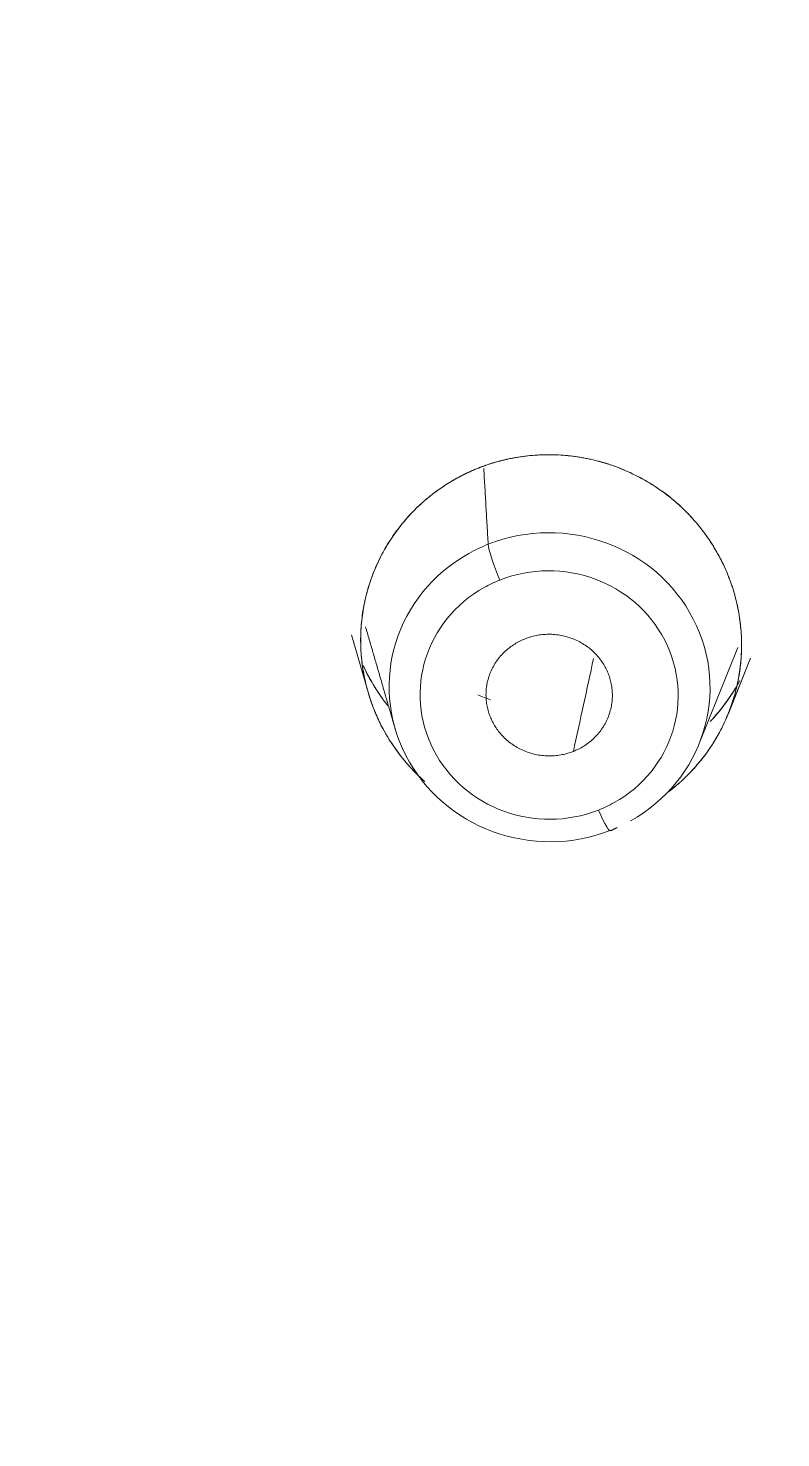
# Model space of a CAD drawing. Extents: x 6453 to 7582, y 0 to 827.
# Drawn here: x 6943.08 to 6950.23, y 513.7 to 527.08 of the extents above; entities that cross this region are included whole.
import ezdxf

# ---------------------------------------------------------------- set-up
doc = ezdxf.new("R2010")
doc.units = 0
doc.header["$LTSCALE"] = 30
doc.header["$MEASUREMENT"] = 0
doc.linetypes.add('HIDDEN2', pattern=[4.7625, 3.175, -1.5875])
doc.layers.add('1', color=7, linetype='CONTINUOUS')
doc.layers.add('2', color=1, linetype='HIDDEN2')

msp = doc.modelspace()

# ---------------------------------------------------------------- linework, layer by layer
at = {"layer": '1', "color": 7, "linetype": 'Continuous', "lineweight": 18}
for p, q in [((6946.154, 521.322), (6946.313, 520.775)), ((6946.154, 521.322), (6946.313, 520.775)), ((6949.458, 520.29), (6949.823, 521.201)), ((6949.726, 520.554), (6949.944, 521.099)), ((6949.734, 520.574), (6949.944, 521.099))]:
    msp.add_line(p, q, dxfattribs=at)
for centre, major_axis, ratio, start_param, end_param in [((6959.952, 496.519), (-59.628, 0), 0.953717, 3.141593, 6.283185), ((6959.952, 496.519), (-59.628, 0), 0.953717, 3.141593, 6.274276), ((6948.036, 520.823), (-1.522, 0.075), 0.962832, 2.14646, 5.152503), ((6948.036, 520.823), (-1.522, 0.075), 0.962832, 5.288052, 8.294096)]:
    msp.add_ellipse(centre, major_axis=major_axis, ratio=ratio, start_param=start_param, end_param=end_param, dxfattribs=at)
at = {"layer": '1', "color": 7, "linetype": 'Continuous', "lineweight": 13}
for centre, major_axis, ratio, start_param, end_param in [((6948.036, 520.823), (-1.522, 0.075), 0.962832, 5.152503, 5.288052), ((6947.568, 521.922), (-0.11, 0.279), 0.115075, 0.336656, 1.819344), ((6948.032, 520.749), (-1.224, 0.061), 0.962832, 2.14646, 5.152503), ((6948.032, 520.749), (-1.224, 0.061), 0.962832, 5.152503, 5.288052), ((6948.032, 520.749), (-1.224, 0.061), 0.962832, 5.288052, 8.294096), ((6948.032, 520.749), (-1.224, 0.061), 0.962832, 2.01091, 2.14646), ((6948.505, 519.738), (0.11, -0.279), 0.115075, 4.960937, 6.443625)]:
    msp.add_ellipse(centre, major_axis=major_axis, ratio=ratio, start_param=start_param, end_param=end_param, dxfattribs=at)
at = {"layer": '1', "color": 7, "linetype": 'Continuous', "lineweight": 18}
for points, knots in [([(6962.419, 439.668), (6962.999, 439.691), (6964.676, 439.78), (6967.443, 440.04), (6970.703, 440.52), (6973.93, 441.172), (6977.115, 441.992), (6980.248, 442.979), (6983.318, 444.129), (6986.318, 445.439), (6989.237, 446.905), (6992.067, 448.523), (6994.799, 450.287), (6997.425, 452.192), (6999.937, 454.232), (7002.327, 456.402), (7004.588, 458.694), (7006.713, 461.101), (7008.695, 463.617), (7010.529, 466.233), (7012.208, 468.942), (7013.729, 471.735), (7015.085, 474.604), (7016.274, 477.54), (7017.291, 480.534), (7018.133, 483.576), (7018.799, 486.659), (7019.284, 489.772), (7019.59, 492.905), (7019.713, 496.05), (7019.655, 499.196), (7019.414, 502.335), (7018.993, 505.456), (7018.391, 508.55), (7017.612, 511.608), (7016.657, 514.62), (7015.53, 517.578), (7014.233, 520.471), (7012.77, 523.292), (7011.147, 526.031), (7009.368, 528.681), (7007.439, 531.234), (7005.364, 533.681), (7003.152, 536.015), (7000.807, 538.229), (6998.339, 540.316), (6995.753, 542.27), (6993.058, 544.085), (6990.263, 545.755), (6987.375, 547.276), (6984.403, 548.643), (6981.357, 549.85), (6978.245, 550.896), (6975.078, 551.776), (6971.865, 552.489), (6968.616, 553.031), (6965.34, 553.401), (6962.047, 553.598), (6958.749, 553.622), (6955.453, 553.471), (6952.172, 553.148), (6948.914, 552.652), (6945.69, 551.986), (6942.51, 551.151), (6939.382, 550.149), (6936.317, 548.985), (6933.324, 547.661), (6930.413, 546.181), (6927.591, 544.551), (6924.868, 542.774), (6922.252, 540.857), (6919.75, 538.805), (6917.371, 536.624), (6915.122, 534.322), (6913.01, 531.904), (6911.04, 529.379), (6909.22, 526.755), (6907.554, 524.038), (6906.048, 521.238), (6904.706, 518.363), (6903.532, 515.422), (6902.531, 512.423), (6901.704, 509.377), (6901.055, 506.291), (6900.585, 503.176), (6900.295, 500.041), (6900.188, 496.896), (6900.263, 493.75), (6900.519, 490.612), (6900.956, 487.493), (6901.573, 484.402), (6902.368, 481.348), (6903.339, 478.34), (6904.481, 475.388), (6905.793, 472.5), (6907.27, 469.686), (6908.907, 466.954), (6910.699, 464.313), (6912.642, 461.769), (6914.729, 459.332), (6916.953, 457.008), (6919.309, 454.805), (6921.788, 452.73), (6924.384, 450.788), (6927.088, 448.985), (6929.892, 447.328), (6932.788, 445.82), (6935.766, 444.468), (6938.818, 443.274), (6941.935, 442.243), (6945.107, 441.377), (6948.323, 440.68), (6951.575, 440.153), (6954.634, 439.822), (6956.606, 439.702), (6957.484, 439.668)], [0, 0, 0, 0, 0.004702, 0.013606, 0.022511, 0.031416, 0.040321, 0.049226, 0.058131, 0.067035, 0.07594, 0.084844, 0.093748, 0.102652, 0.111556, 0.120459, 0.129362, 0.138265, 0.147168, 0.15607, 0.164972, 0.173874, 0.182775, 0.191676, 0.200577, 0.209478, 0.218378, 0.227279, 0.236179, 0.245079, 0.253978, 0.262878, 0.271778, 0.280678, 0.289578, 0.298478, 0.307379, 0.316279, 0.32518, 0.334081, 0.342982, 0.351884, 0.360785, 0.369687, 0.37859, 0.387493, 0.396396, 0.405299, 0.414202, 0.423106, 0.43201, 0.440914, 0.449818, 0.458723, 0.467628, 0.476532, 0.485437, 0.494342, 0.503247, 0.512152, 0.521057, 0.529962, 0.538867, 0.547772, 0.556677, 0.565582, 0.574486, 0.583391, 0.592295, 0.601199, 0.610103, 0.619007, 0.62791, 0.636813, 0.645716, 0.654619, 0.663521, 0.672423, 0.681325, 0.690226, 0.699127, 0.708028, 0.716929, 0.725829, 0.734729, 0.743629, 0.752529, 0.761429, 0.770329, 0.779229, 0.788129, 0.797029, 0.805929, 0.814829, 0.82373, 0.832631, 0.841532, 0.850433, 0.859334, 0.868236, 0.877138, 0.886041, 0.894944, 0.903847, 0.91275, 0.921653, 0.930557, 0.939461, 0.948365, 0.95727, 0.966174, 0.975079, 0.983983, 0.992888, 1, 1, 1, 1]), ([(6995.778, 451.033), (6996.33, 451.416), (6997.748, 452.443), (6999.935, 454.234), (7002.327, 456.401), (7004.588, 458.694), (7006.713, 461.101), (7008.695, 463.617), (7010.529, 466.233), (7012.208, 468.942), (7013.729, 471.735), (7015.085, 474.604), (7016.274, 477.54), (7017.291, 480.534), (7018.133, 483.576), (7018.799, 486.659), (7019.284, 489.772), (7019.59, 492.905), (7019.713, 496.05), (7019.655, 499.196), (7019.414, 502.335), (7018.993, 505.456), (7018.391, 508.55), (7017.612, 511.608), (7016.657, 514.62), (7015.53, 517.578), (7014.233, 520.471), (7012.77, 523.292), (7011.147, 526.031), (7009.368, 528.681), (7007.439, 531.234), (7005.364, 533.681), (7003.152, 536.015), (7000.807, 538.229), (6998.339, 540.316), (6995.753, 542.27), (6993.058, 544.085), (6990.263, 545.755), (6987.375, 547.276), (6984.403, 548.643), (6981.357, 549.85), (6978.245, 550.896), (6975.078, 551.776), (6971.865, 552.489), (6968.616, 553.031), (6965.34, 553.401), (6962.047, 553.598), (6958.749, 553.622), (6955.453, 553.471), (6952.172, 553.148), (6948.914, 552.652), (6945.69, 551.986), (6942.51, 551.151), (6939.382, 550.149), (6936.317, 548.985), (6933.324, 547.661), (6930.413, 546.181), (6927.591, 544.551), (6924.868, 542.774), (6922.252, 540.857), (6919.75, 538.805), (6917.371, 536.624), (6915.122, 534.322), (6913.01, 531.904), (6911.04, 529.379), (6909.22, 526.755), (6907.554, 524.038), (6906.048, 521.238), (6904.706, 518.363), (6903.532, 515.422), (6902.531, 512.423), (6901.704, 509.377), (6901.055, 506.291), (6900.585, 503.176), (6900.295, 500.041), (6900.188, 496.896), (6900.263, 493.75), (6900.519, 490.612), (6900.956, 487.493), (6901.573, 484.402), (6902.368, 481.348), (6903.339, 478.34), (6904.481, 475.388), (6905.793, 472.5), (6907.27, 469.686), (6908.907, 466.954), (6910.699, 464.313), (6912.642, 461.769), (6914.729, 459.332), (6916.954, 457.009), (6919.307, 454.804), (6921.793, 452.736), (6923.685, 451.284), (6924.774, 450.56), (6924.962, 450.437)], [0, 0, 0, 0, 0.006833, 0.017845, 0.028856, 0.039868, 0.050878, 0.061889, 0.072899, 0.083908, 0.094918, 0.105926, 0.116935, 0.127943, 0.138951, 0.149959, 0.160966, 0.171973, 0.18298, 0.193987, 0.204994, 0.216001, 0.227008, 0.238016, 0.249023, 0.26003, 0.271038, 0.282046, 0.293055, 0.304063, 0.315072, 0.326082, 0.337091, 0.348102, 0.359112, 0.370123, 0.381134, 0.392146, 0.403157, 0.414169, 0.425182, 0.436194, 0.447207, 0.45822, 0.469233, 0.480246, 0.491259, 0.502272, 0.513286, 0.524299, 0.535313, 0.546326, 0.557339, 0.568352, 0.579365, 0.590378, 0.601391, 0.612403, 0.623416, 0.634428, 0.645439, 0.656451, 0.667462, 0.678472, 0.689483, 0.700493, 0.711502, 0.722512, 0.73352, 0.744529, 0.755537, 0.766545, 0.777553, 0.78856, 0.799567, 0.810574, 0.821581, 0.832588, 0.843595, 0.854602, 0.865609, 0.876617, 0.887624, 0.898632, 0.90964, 0.920649, 0.931657, 0.942666, 0.953676, 0.964686, 0.975696, 0.986706, 0.997717, 1, 1, 1, 1]), ([(6949.169, 519.832), (6949.175, 519.837), (6949.205, 519.86), (6949.256, 519.902), (6949.338, 519.978), (6949.434, 520.078), (6949.538, 520.209), (6949.63, 520.354), (6949.705, 520.502), (6949.765, 520.652), (6949.812, 520.809), (6949.845, 520.98), (6949.86, 521.148), (6949.859, 521.324), (6949.84, 521.508), (6949.807, 521.66), (6949.772, 521.774), (6949.751, 521.837), (6949.727, 521.897), (6949.701, 521.958), (6949.668, 522.028), (6949.627, 522.103), (6949.57, 522.199), (6949.487, 522.319), (6949.381, 522.443), (6949.275, 522.548), (6949.178, 522.631), (6949.063, 522.715), (6948.932, 522.797), (6948.775, 522.876), (6948.607, 522.941), (6948.429, 522.99), (6948.252, 523.02), (6948.128, 523.03), (6948.034, 523.032), (6947.968, 523.031), (6947.878, 523.026), (6947.788, 523.016), (6947.716, 523.005), (6947.66, 522.994), (6947.622, 522.986), (6947.583, 522.976), (6947.545, 522.966), (6947.508, 522.956), (6947.47, 522.944), (6947.433, 522.932), (6947.397, 522.919), (6947.373, 522.909), (6947.361, 522.905)], [0, 0, 0, 0, 0.004654, 0.021612, 0.038562, 0.070243, 0.10278, 0.13654, 0.170699, 0.20034, 0.231916, 0.266891, 0.302532, 0.330844, 0.370272, 0.411001, 0.422065, 0.439576, 0.449947, 0.459823, 0.478329, 0.495062, 0.509901, 0.543166, 0.580036, 0.604739, 0.629364, 0.65391, 0.687139, 0.71875, 0.755072, 0.790945, 0.825331, 0.858698, 0.862233, 0.879622, 0.897018, 0.91442, 0.931828, 0.939496, 0.94714, 0.954761, 0.962359, 0.969934, 0.977485, 0.985014, 0.992518, 1, 1, 1, 1]), ([(6949.169, 519.832), (6949.175, 519.837), (6949.205, 519.86), (6949.256, 519.902), (6949.338, 519.978), (6949.434, 520.078), (6949.538, 520.209), (6949.63, 520.354), (6949.705, 520.502), (6949.765, 520.652), (6949.812, 520.809), (6949.845, 520.98), (6949.86, 521.148), (6949.859, 521.324), (6949.84, 521.508), (6949.807, 521.66), (6949.772, 521.774), (6949.751, 521.837), (6949.727, 521.897), (6949.701, 521.958), (6949.668, 522.028), (6949.627, 522.103), (6949.57, 522.199), (6949.487, 522.319), (6949.381, 522.443), (6949.275, 522.548), (6949.178, 522.631), (6949.063, 522.715), (6948.932, 522.797), (6948.775, 522.876), (6948.607, 522.941), (6948.429, 522.99), (6948.252, 523.02), (6948.128, 523.03), (6948.034, 523.032), (6947.968, 523.031), (6947.878, 523.026), (6947.788, 523.016), (6947.716, 523.005), (6947.66, 522.994), (6947.622, 522.986), (6947.583, 522.976), (6947.545, 522.966), (6947.508, 522.956), (6947.47, 522.944), (6947.433, 522.932), (6947.397, 522.919), (6947.373, 522.909), (6947.361, 522.905)], [0, 0, 0, 0, 0.004654, 0.021612, 0.038562, 0.070243, 0.10278, 0.13654, 0.170699, 0.20034, 0.231916, 0.266891, 0.302532, 0.330844, 0.370272, 0.411001, 0.422065, 0.439576, 0.449947, 0.459823, 0.478329, 0.495062, 0.509901, 0.543166, 0.580036, 0.604739, 0.629364, 0.65391, 0.687139, 0.71875, 0.755072, 0.790945, 0.825331, 0.858698, 0.862233, 0.879622, 0.897018, 0.91442, 0.931828, 0.939496, 0.94714, 0.954761, 0.962359, 0.969934, 0.977485, 0.985014, 0.992518, 1, 1, 1, 1]), ([(6947.361, 522.905), (6947.368, 522.907), (6947.381, 522.913), (6947.401, 522.92), (6947.421, 522.927), (6947.442, 522.934), (6947.462, 522.941), (6947.482, 522.948), (6947.503, 522.954), (6947.523, 522.96), (6947.544, 522.966), (6947.565, 522.972), (6947.586, 522.977), (6947.607, 522.982), (6947.628, 522.987), (6947.649, 522.992), (6947.67, 522.996), (6947.691, 523), (6947.735, 523.008), (6947.802, 523.018), (6947.894, 523.027), (6947.985, 523.032), (6948.107, 523.031), (6948.259, 523.02), (6948.439, 522.988), (6948.614, 522.939), (6948.782, 522.873), (6948.943, 522.791), (6949.095, 522.694), (6949.237, 522.583), (6949.367, 522.459), (6949.485, 522.321), (6949.588, 522.172), (6949.677, 522.014), (6949.749, 521.849), (6949.803, 521.679), (6949.839, 521.507), (6949.859, 521.333), (6949.861, 521.161), (6949.846, 520.992), (6949.816, 520.826), (6949.77, 520.664), (6949.709, 520.508), (6949.633, 520.359), (6949.542, 520.216), (6949.438, 520.083), (6949.341, 519.98), (6949.256, 519.903), (6949.206, 519.861), (6949.176, 519.838), (6949.169, 519.833)], [0, 0, 0, 0, 0.004166, 0.008329, 0.012489, 0.016647, 0.020803, 0.024958, 0.029112, 0.033265, 0.037419, 0.041574, 0.045729, 0.049887, 0.054047, 0.058209, 0.062375, 0.066544, 0.070718, 0.088375, 0.106, 0.123633, 0.141314, 0.176493, 0.211652, 0.246469, 0.281269, 0.315906, 0.350516, 0.385349, 0.419979, 0.455032, 0.490119, 0.525489, 0.56042, 0.59507, 0.629725, 0.663733, 0.697472, 0.730636, 0.763729, 0.796597, 0.829319, 0.862199, 0.895051, 0.928264, 0.961466, 0.978225, 0.994942, 1, 1, 1, 1]), ([(6947.361, 522.905), (6947.368, 522.907), (6947.381, 522.913), (6947.401, 522.92), (6947.421, 522.927), (6947.442, 522.934), (6947.462, 522.941), (6947.482, 522.948), (6947.503, 522.954), (6947.523, 522.96), (6947.544, 522.966), (6947.565, 522.972), (6947.586, 522.977), (6947.607, 522.982), (6947.628, 522.987), (6947.649, 522.992), (6947.67, 522.996), (6947.691, 523), (6947.735, 523.008), (6947.802, 523.018), (6947.894, 523.027), (6947.985, 523.032), (6948.107, 523.031), (6948.259, 523.02), (6948.439, 522.988), (6948.614, 522.939), (6948.782, 522.873), (6948.943, 522.791), (6949.095, 522.694), (6949.237, 522.583), (6949.367, 522.459), (6949.485, 522.321), (6949.588, 522.172), (6949.677, 522.014), (6949.749, 521.849), (6949.803, 521.679), (6949.839, 521.507), (6949.859, 521.333), (6949.861, 521.161), (6949.846, 520.992), (6949.816, 520.826), (6949.77, 520.664), (6949.709, 520.508), (6949.633, 520.359), (6949.542, 520.216), (6949.438, 520.083), (6949.341, 519.98), (6949.256, 519.903), (6949.206, 519.861), (6949.176, 519.838), (6949.169, 519.833)], [0, 0, 0, 0, 0.004166, 0.008329, 0.012489, 0.016647, 0.020803, 0.024958, 0.029112, 0.033265, 0.037419, 0.041574, 0.045729, 0.049887, 0.054047, 0.058209, 0.062375, 0.066544, 0.070718, 0.088375, 0.106, 0.123633, 0.141314, 0.176493, 0.211652, 0.246469, 0.281269, 0.315906, 0.350516, 0.385349, 0.419979, 0.455032, 0.490119, 0.525489, 0.56042, 0.59507, 0.629725, 0.663733, 0.697472, 0.730636, 0.763729, 0.796597, 0.829319, 0.862199, 0.895051, 0.928264, 0.961466, 0.978225, 0.994942, 1, 1, 1, 1]), ([(6947.361, 522.905), (6947.354, 522.902), (6947.341, 522.897), (6947.321, 522.888), (6947.301, 522.88), (6947.281, 522.871), (6947.261, 522.862), (6947.241, 522.852), (6947.222, 522.843), (6947.202, 522.833), (6947.183, 522.823), (6947.163, 522.812), (6947.144, 522.802), (6947.125, 522.791), (6947.106, 522.78), (6947.087, 522.768), (6947.068, 522.757), (6947.03, 522.733), (6946.975, 522.695), (6946.904, 522.641), (6946.835, 522.584), (6946.751, 522.506), (6946.654, 522.401), (6946.549, 522.264), (6946.455, 522.112), (6946.381, 521.958), (6946.323, 521.802), (6946.278, 521.638), (6946.249, 521.456), (6946.239, 521.266), (6946.249, 521.082), (6946.272, 520.941), (6946.297, 520.828), (6946.33, 520.714), (6946.38, 520.576), (6946.458, 520.414), (6946.558, 520.251), (6946.673, 520.104), (6946.774, 519.997), (6946.829, 519.946), (6946.851, 519.927)], [0, 0, 0, 0, 0.005936, 0.011884, 0.017842, 0.023811, 0.029792, 0.035783, 0.041785, 0.047799, 0.053823, 0.059858, 0.065905, 0.071962, 0.07803, 0.08411, 0.0902, 0.096301, 0.120898, 0.145499, 0.170102, 0.19471, 0.2407, 0.288275, 0.337975, 0.388505, 0.430586, 0.476675, 0.529691, 0.58381, 0.634752, 0.682395, 0.702152, 0.730392, 0.781085, 0.823094, 0.878971, 0.938388, 0.975957, 1, 1, 1, 1]), ([(6946.786, 519.987), (6946.744, 520.028), (6946.664, 520.115), (6946.556, 520.255), (6946.463, 520.407), (6946.384, 520.567), (6946.322, 520.734), (6946.277, 520.907), (6946.249, 521.084), (6946.239, 521.261), (6946.247, 521.438), (6946.273, 521.613), (6946.316, 521.784), (6946.376, 521.949), (6946.452, 522.107), (6946.543, 522.256), (6946.649, 522.396), (6946.749, 522.503), (6946.834, 522.583), (6946.902, 522.64), (6946.972, 522.693), (6947.032, 522.734), (6947.079, 522.764), (6947.113, 522.784), (6947.147, 522.804), (6947.182, 522.822), (6947.217, 522.84), (6947.252, 522.858), (6947.288, 522.874), (6947.324, 522.89), (6947.349, 522.9), (6947.361, 522.905)], [0, 0, 0, 0, 0.049193, 0.099101, 0.149212, 0.199432, 0.24974, 0.300568, 0.351063, 0.401612, 0.451722, 0.502005, 0.551811, 0.601797, 0.65151, 0.701178, 0.750789, 0.800432, 0.825312, 0.850167, 0.875048, 0.900009, 0.911168, 0.922305, 0.933423, 0.944527, 0.955622, 0.966712, 0.977802, 0.988897, 1, 1, 1, 1]), ([(6946.786, 519.987), (6946.744, 520.028), (6946.664, 520.115), (6946.556, 520.255), (6946.463, 520.407), (6946.384, 520.567), (6946.322, 520.734), (6946.277, 520.907), (6946.249, 521.084), (6946.239, 521.261), (6946.247, 521.438), (6946.273, 521.613), (6946.316, 521.784), (6946.376, 521.949), (6946.452, 522.107), (6946.543, 522.256), (6946.649, 522.396), (6946.749, 522.503), (6946.834, 522.583), (6946.902, 522.64), (6946.972, 522.693), (6947.032, 522.734), (6947.079, 522.764), (6947.113, 522.784), (6947.147, 522.804), (6947.182, 522.822), (6947.217, 522.84), (6947.252, 522.858), (6947.288, 522.874), (6947.324, 522.89), (6947.349, 522.9), (6947.361, 522.905)], [0, 0, 0, 0, 0.049193, 0.099101, 0.149212, 0.199432, 0.24974, 0.300568, 0.351063, 0.401612, 0.451722, 0.502005, 0.551811, 0.601797, 0.65151, 0.701178, 0.750789, 0.800432, 0.825312, 0.850167, 0.875048, 0.900009, 0.911168, 0.922305, 0.933423, 0.944527, 0.955622, 0.966712, 0.977802, 0.988897, 1, 1, 1, 1]), ([(6947.361, 522.905), (6947.354, 522.902), (6947.341, 522.897), (6947.321, 522.888), (6947.301, 522.88), (6947.281, 522.871), (6947.261, 522.862), (6947.241, 522.852), (6947.222, 522.843), (6947.202, 522.833), (6947.183, 522.823), (6947.163, 522.812), (6947.144, 522.802), (6947.125, 522.791), (6947.106, 522.78), (6947.087, 522.768), (6947.068, 522.757), (6947.03, 522.733), (6946.975, 522.695), (6946.904, 522.641), (6946.835, 522.584), (6946.751, 522.506), (6946.654, 522.401), (6946.549, 522.264), (6946.455, 522.112), (6946.381, 521.958), (6946.323, 521.802), (6946.278, 521.638), (6946.249, 521.456), (6946.239, 521.266), (6946.249, 521.082), (6946.272, 520.941), (6946.297, 520.828), (6946.33, 520.714), (6946.38, 520.576), (6946.458, 520.414), (6946.558, 520.251), (6946.673, 520.104), (6946.774, 519.997), (6946.829, 519.946), (6946.851, 519.927)], [0, 0, 0, 0, 0.005936, 0.011884, 0.017842, 0.023811, 0.029792, 0.035783, 0.041785, 0.047799, 0.053823, 0.059858, 0.065905, 0.071962, 0.07803, 0.08411, 0.0902, 0.096301, 0.120898, 0.145499, 0.170102, 0.19471, 0.2407, 0.288275, 0.337975, 0.388505, 0.430586, 0.476675, 0.529691, 0.58381, 0.634752, 0.682395, 0.702152, 0.730392, 0.781085, 0.823094, 0.878971, 0.938388, 0.975957, 1, 1, 1, 1]), ([(6946.264, 521.03), (6946.29, 520.975), (6946.347, 520.867), (6946.414, 520.764), (6946.45, 520.715)], [0, 0, 0, 0, 0.505407, 1, 1, 1, 1]), ([(6946.264, 521.03), (6946.29, 520.975), (6946.347, 520.867), (6946.414, 520.764), (6946.45, 520.715)], [0, 0, 0, 0, 0.505407, 1, 1, 1, 1]), ([(6946.501, 520.647), (6946.487, 520.665), (6946.426, 520.746), (6946.359, 520.848), (6946.299, 520.959), (6946.277, 521.003), (6946.265, 521.028)], [0, 0, 0, 0, 0.152629, 0.675404, 0.815087, 1, 1, 1, 1]), ([(6946.501, 520.647), (6946.487, 520.665), (6946.426, 520.746), (6946.359, 520.848), (6946.299, 520.959), (6946.277, 521.003), (6946.265, 521.028)], [0, 0, 0, 0, 0.152629, 0.675404, 0.815087, 1, 1, 1, 1]), ([(6949.844, 520.888), (6949.839, 520.879), (6949.802, 520.813), (6949.727, 520.695), (6949.634, 520.577), (6949.576, 520.513), (6949.562, 520.497)], [0, 0, 0, 0, 0.06488, 0.472193, 0.864382, 1, 1, 1, 1]), ([(6947.355, 520.75), (6947.355, 520.75), (6947.355, 520.75), (6947.394, 520.733), (6947.435, 520.718), (6947.475, 520.704)], [0, 0, 0, 0, 0.000751, 0.000751, 1, 1, 1, 1]), ([(6949.562, 520.497), (6949.578, 520.515), (6949.637, 520.58), (6949.724, 520.691), (6949.787, 520.789), (6949.814, 520.834)], [0, 0, 0, 0, 0.171204, 0.624886, 1, 1, 1, 1]), ([(6949.815, 520.837), (6949.815, 520.837), (6949.786, 520.787), (6949.723, 520.69), (6949.64, 520.585), (6949.589, 520.527), (6949.576, 520.513)], [0, 0, 0, 0, 0.001238, 0.431532, 0.857995, 1, 1, 1, 1]), ([(6949.576, 520.512), (6949.591, 520.528), (6949.642, 520.586), (6949.703, 520.664), (6949.746, 520.728), (6949.758, 520.745)], [0, 0, 0, 0, 0.218317, 0.788229, 1, 1, 1, 1])]:
    msp.add_open_spline(points, degree=3, knots=knots, dxfattribs=at)
for points, weights, knots in [([(7019.58, 496.519), (7019.58, 553.388), (6959.952, 553.388), (6900.323, 553.388), (6900.323, 496.519)], [1, 0.707106781187, 1, 0.707106781187, 1], [0, 0, 0, 0.5, 0.5, 1, 1, 1]), ([(7019.58, 496.519), (7019.58, 553.388), (6959.952, 553.388), (6900.852, 553.388), (6900.326, 497.026)], [1, 0.707106781187, 1, 0.708948655878, 0.996339416072], [0, 0, 0, 0.501577, 0.501577, 1, 1, 1]), ([(6947.803, 521.283), (6948.357, 521.502), (6948.587, 520.968), (6948.816, 520.433), (6948.262, 520.214)], [1, 0.707106781189, 1, 0.707106781189, 1], [0, 0, 0, 0.5, 0.5, 1, 1, 1]), ([(6948.262, 520.214), (6947.707, 519.995), (6947.478, 520.53), (6947.248, 521.064), (6947.803, 521.283)], [1, 0.707106781182, 1, 0.707106781182, 1], [0, 0, 0, 0.5, 0.5, 1, 1, 1])]:
    msp.add_rational_spline(points, weights, degree=2, knots=knots, dxfattribs=at)
at = {"layer": '1', "color": 7, "linetype": 'Continuous', "lineweight": 13}
for points, degree in [([(6947.453, 522.181), (6947.411, 522.9)], 1), ([(6948.262, 520.214), (6948.326, 520.508), (6948.39, 520.802), (6948.454, 521.096)], 3)]:
    msp.add_open_spline(points, degree=degree, dxfattribs=at)
at = {"layer": '1', "color": 7, "linetype": 'Continuous', "lineweight": 18}
for points in [[(6946.288, 521.398), (6946.571, 520.423)], [(6948.615, 519.459), (6948.678, 519.491)]]:
    msp.add_open_spline(points, degree=1, dxfattribs=at)
at = {"layer": '2', "color": 7, "linetype": 'Continuous', "lineweight": 18}
msp.add_ellipse((6959.952, 496.914), major_axis=(-59.996, 0), ratio=0.953717, start_param=4.712389, end_param=6.214512, dxfattribs=at)
msp.add_ellipse((6959.952, 496.914), major_axis=(-59.996, 0), ratio=0.953717, start_param=4.712389, end_param=6.214512, dxfattribs=at)
msp.add_open_spline([(6959.952, 554.617), (6958.817, 554.617), (6957.225, 554.574), (6954.873, 554.419), (6952.866, 554.228), (6950.479, 553.909), (6947.981, 553.475), (6945.381, 552.909), (6942.72, 552.206), (6940.027, 551.363), (6937.323, 550.377), (6934.628, 549.247), (6931.958, 547.974), (6929.329, 546.557), (6926.752, 545), (6924.241, 543.305), (6921.806, 541.476), (6919.458, 539.515), (6917.207, 537.429), (6915.062, 535.221), (6913.03, 532.897), (6911.115, 530.458), (6909.326, 527.907), (6907.673, 525.253), (6906.164, 522.51), (6904.808, 519.685), (6903.609, 516.787), (6902.572, 513.825), (6901.702, 510.808), (6900.999, 507.744), (6900.635, 505.566), (6900.47, 504.417), (6900.454, 504.306)], degree=3, knots=[0, 0, 0, 0, 0.03946, 0.05546, 0.082036, 0.109665, 0.13934, 0.170353, 0.202419, 0.23531, 0.268863, 0.302957, 0.337499, 0.372418, 0.407657, 0.44317, 0.47892, 0.514876, 0.551012, 0.587307, 0.623741, 0.660339, 0.697303, 0.734401, 0.77158, 0.808831, 0.846149, 0.883526, 0.920958, 0.958442, 0.995976, 1, 1, 1, 1], dxfattribs=at)
msp.add_open_spline([(6959.952, 554.617), (6958.817, 554.617), (6957.225, 554.574), (6954.873, 554.419), (6952.866, 554.228), (6950.479, 553.909), (6947.981, 553.475), (6945.381, 552.909), (6942.72, 552.206), (6940.027, 551.363), (6937.323, 550.377), (6934.628, 549.247), (6931.958, 547.974), (6929.329, 546.557), (6926.752, 545), (6924.241, 543.305), (6921.806, 541.476), (6919.458, 539.515), (6917.207, 537.429), (6915.062, 535.221), (6913.03, 532.897), (6911.115, 530.458), (6909.326, 527.907), (6907.673, 525.253), (6906.164, 522.51), (6904.808, 519.685), (6903.609, 516.787), (6902.572, 513.825), (6901.702, 510.808), (6900.999, 507.744), (6900.635, 505.566), (6900.47, 504.417), (6900.454, 504.306)], degree=3, knots=[0, 0, 0, 0, 0.03946, 0.05546, 0.082036, 0.109665, 0.13934, 0.170353, 0.202419, 0.23531, 0.268863, 0.302957, 0.337499, 0.372418, 0.407657, 0.44317, 0.47892, 0.514876, 0.551012, 0.587307, 0.623741, 0.660339, 0.697303, 0.734401, 0.77158, 0.808831, 0.846149, 0.883526, 0.920958, 0.958442, 0.995976, 1, 1, 1, 1], dxfattribs=at)
for points, weights, knots in [([(7019.501, 500.826), (7016.991, 534.77), (6984.455, 548.738), (6983.009, 549.359), (6981.53, 549.906), (6927.32, 569.95), (6904.88, 518.796), (6901.202, 510.411), (6900.444, 501.351)], [0.925008169637, 0.825553196241, 1, 0.999647191397, 1, 0.716378052159, 1, 0.939059780537, 0.904307311186], [0, 0, 0, 0.343999, 0.343999, 0.358407, 0.358407, 0.886526, 0.886526, 1, 1, 1]), ([(6981.53, 549.906), (6927.32, 569.95), (6904.88, 518.796), (6901.688, 511.52), (6900.691, 503.69)], [1, 0.716378052159, 1, 0.946687935418, 0.913417875706], [0, 0, 0, 0.841773, 0.841773, 1, 1, 1])]:
    msp.add_rational_spline(points, weights, degree=2, knots=knots, dxfattribs=at)

doc.saveas('drawing.dxf')
